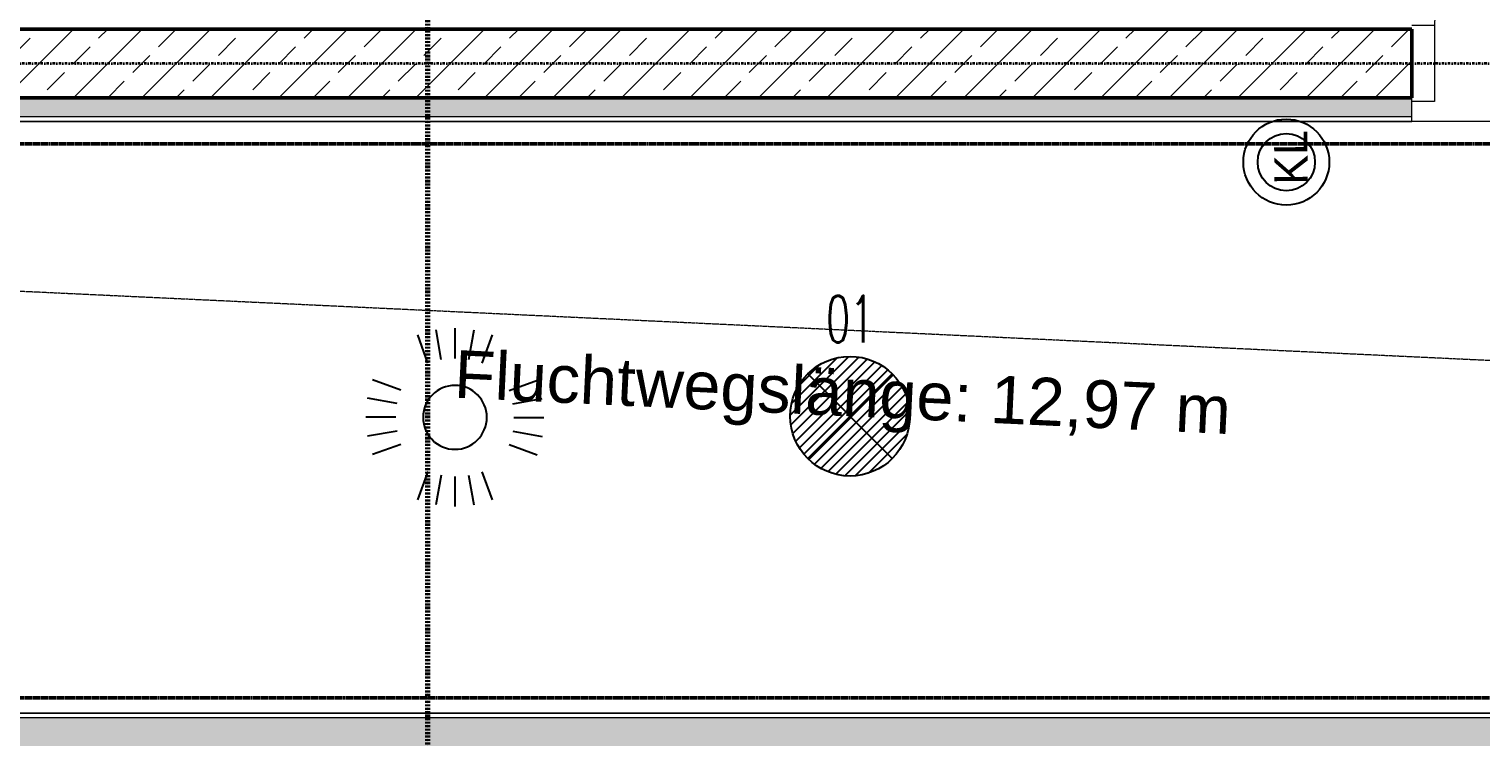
# Model space of a CAD drawing. Header units: metres. Extents: x -15638 to 29611, y -11908 to 29644.
# Drawn here: x 4083 to 7891, y 7733 to 9588 of the extents above; entities that cross this region are included whole.
import ezdxf
from ezdxf.enums import TextEntityAlignment as Align

# ---------------------------------------------------------------- set-up
doc = ezdxf.new("R2010")
doc.units = ezdxf.units.M
for name, pattern in [('Achse', [0.009, 0.005, -0.002, 0, -0.002]), ('Strich Punkt Mittel', [0.015875, 0.00635, -0.004763, 0, -0.004763]), ('Verdeckt', [0.003, 0.002, -0.001])]:
    doc.linetypes.add(name, pattern=pattern)
for name, color, linetype, lineweight in [('A_Brandabschnitte', 30, 'Verdeckt', 50), ('A_Fluchtweg', 240, 'Verdeckt', 18), ('A_Raeume_', 7, 'Continuous', 5), ('A_Raster_', 1, 'Continuous', 9), ('A_Tueren', 31, 'Continuous', 13), ('A_Waende', 7, 'Continuous', 13), ('Bewegungspfad-Beschriftungen_', 20, 'Continuous', 9), ('G-ANNO-SYMB_', 111, 'Continuous', 9)]:
    doc.layers.add(name, color=color, linetype=linetype, lineweight=lineweight)
for name, color, linetype, true_color in [('E_Beleuchtungstyp', 30, 'Continuous', 0xf1780e), ('E_Steckdose+Schalter', 150, 'Continuous', 0x0b6cf4), ('ET_LEGENDE - Wohnung$0$810_AV_LE____T', 30, 'Continuous', 0xff870f)]:
    doc.layers.add(name, color=color, linetype=linetype, true_color=true_color)
doc.styles.add('Arial_3', font='arial.ttf', dxfattribs={"height": 0.125})
doc.styles.add('ET_LEGENDE - Wohnung$0$ROMANS', font='romans.shx', dxfattribs={"width": 0.6})
pattern_1 = [(45, (0, 0), (-0.08980256, 0.08980256), []), (45, (0.0898, 0), (-0.08980256, 0.08980256), [0.0635, -0.03175])]

# ---------------------------------------------------------------- blocks, each defined once
blk = doc.blocks.new('*U563')
for radius in [75, 50]:
    blk.add_circle((0, 0), radius)
at = {"style": 'ET_LEGENDE - Wohnung$0$ROMANS', "width": 0.6, "flags": 1}
for tag, p in [('RAUMBUCHNUMMER', (-0.2, -465.7)), ('ANLAGE', (-0.2, -615.7))]:
    blk.add_attdef(tag, text='', height=100, dxfattribs=at).set_placement(p, align=Align.MIDDLE)
for tag, p in [('TEILANLAGE_NR', (-0.2, -765.7)), ('KOMPONENTE', (-0.2, -915.7)), ('KOMPONENTE_NR', (-0.2, -1065.7)), ('BEZEICHNUNG', (-0.2, -1215.7)), ('TYP', (-0.2, -1365.7)), ('HERSTELLER', (-0.2, -1515.7)), ('MODEL', (-0.2, -1665.7)), ('LEISTUNG_MAX', (-0.2, -1815.7)), ('SPEZIFISCH_1', (-0.2, -1965.7)), ('SPEZIFISCH_2', (-0.2, -2115.7)), ('SPEZIFISCH_3', (-0.2, -2265.7)), ('SPEZIFISCH_4', (-0.2, -2415.7)), ('SPEZIFISCH_5', (-0.2, -2565.7)), ('GEWERKE_CODE', (-0.2, -2715.7)), ('LV_POS', (-0.2, -2865.7)), ('ZAEHLER', (-0.2, -3015.7)), ('PLATZHALTER_1', (-0.2, -3165.7)), ('PLATZHALTER_2', (-0.2, -3315.7)), ('PLATZHALTER_3', (-0.2, -3465.7)), ('JOBLISTE_VDMA', (-0.2, -3615.7)), ('ET_SPEZIFISCH_1', (-0.2, -3765.7)), ('ET_SPEZIFISCH_2', (-0.2, -3915.7)), ('ET_SPEZIFISCH_3', (-0.2, -4065.7)), ('ET_SPEZIFISCH_4', (-0.2, -4215.7)), ('ET_SPEZIFISCH_5', (-0.2, -4365.7)), ('ET_SPEZIFISCH_6', (-0.2, -4515.7)), ('ET_SPEZIFISCH_7', (-0.2, -4665.7))]:
    blk.add_attdef(tag, text='', height=100, dxfattribs=at).set_placement(p, align=Align.MIDDLE_CENTER)
blk = doc.blocks.new('*U575')
for p, q in [((-25.4, 107.6), (-35, 162.7)), ((0.2, 109.8), (0.3, 165.7)), ((25.8, 107.5), (35.6, 162.6)), ((-50.2, 101), (-69.3, 153.5)), ((50.6, 100.8), (69.8, 153.4)), ((-100.8, 50.5), (-153.4, 69.7)), ((101, 50.2), (153.6, 69.3)), ((-107.5, 25.8), (-162.6, 35.5)), ((107.6, 25.4), (162.7, 35)), ((-109.8, 0.2), (-165.7, 0.2)), ((-107.6, -25.4), (-162.7, -35)), ((107.6, -25.8), (162.6, -35.6)), ((109.8, -0.2), (165.7, -0.3)), ((-101, -50.2), (-153.5, -69.3)), ((100.9, -50.6), (153.4, -69.8)), ((-50.5, -100.9), (-69.7, -153.4)), ((-25.8, -107.6), (-35.5, -162.6)), ((25.4, -107.6), (35, -162.7)), ((50.2, -101), (69.3, -153.6)), ((-0.2, -109.8), (-0.2, -165.7))]:
    blk.add_line(p, q)
blk.add_ellipse((0, 0), major_axis=(-42, 42), ratio=1, start_param=3.926991, end_param=10.210176)
at = {"style": 'ET_LEGENDE - Wohnung$0$ROMANS', "width": 0.6, "flags": 1}
for tag, p in [('RAUMBUCHNUMMER', (-0.2, -465.7)), ('ANLAGE', (-0.2, -615.7))]:
    blk.add_attdef(tag, text='', height=100, dxfattribs=at).set_placement(p, align=Align.MIDDLE)
for tag, p in [('TEILANLAGE_NR', (-0.2, -765.7)), ('KOMPONENTE', (-0.2, -915.7)), ('KOMPONENTE_NR', (-0.2, -1065.7)), ('BEZEICHNUNG', (-0.2, -1215.7)), ('TYP', (-0.2, -1365.7)), ('HERSTELLER', (-0.2, -1515.7)), ('MODEL', (-0.2, -1665.7)), ('LEISTUNG_MAX', (-0.2, -1815.7)), ('SPEZIFISCH_1', (-0.2, -1965.7)), ('SPEZIFISCH_2', (-0.2, -2115.7)), ('SPEZIFISCH_3', (-0.2, -2265.7)), ('SPEZIFISCH_4', (-0.2, -2415.7)), ('SPEZIFISCH_5', (-0.2, -2565.7)), ('GEWERKE_CODE', (-0.2, -2715.7)), ('LV_POS', (-0.2, -2865.7)), ('ZAEHLER', (-0.2, -3015.7)), ('PLATZHALTER_1', (-0.2, -3165.7)), ('PLATZHALTER_2', (-0.2, -3315.7)), ('PLATZHALTER_3', (-0.2, -3465.7)), ('JOBLISTE_VDMA', (-0.2, -3615.7)), ('ET_SPEZIFISCH_1', (-0.2, -3765.7)), ('ET_SPEZIFISCH_2', (-0.2, -3915.7)), ('ET_SPEZIFISCH_3', (-0.2, -4065.7)), ('ET_SPEZIFISCH_4', (-0.2, -4215.7)), ('ET_SPEZIFISCH_5', (-0.2, -4365.7)), ('ET_SPEZIFISCH_6', (-0.2, -4515.7)), ('ET_SPEZIFISCH_7', (-0.2, -4665.7))]:
    blk.add_attdef(tag, text='', height=100, dxfattribs=at).set_placement(p, align=Align.MIDDLE_CENTER)
blk = doc.blocks.new('*U574')
h = blk.add_hatch()
h.set_pattern_fill('ANSI31', color=256, scale=5, style=0)
edge = h.paths.add_edge_path()
edge.add_arc((0, 0), 128.2, 0, 360)
at = {"color": 7}
for p, q in [((-90.7, 90.7), (90.7, -90.7)), ((-90.7, -90.7), (90.7, 90.7))]:
    blk.add_line(p, q, dxfattribs=at)
blk.add_circle((0, 0), 128.2, dxfattribs=at)
at = {"style": 'ET_LEGENDE - Wohnung$0$ROMANS', "width": 0.6, "flags": 1}
for tag, p in [('RAUMBUCHNUMMER', (1420.4, 2381.2)), ('ANLAGE', (1420.4, 2231.2))]:
    blk.add_attdef(tag, text='', height=100, dxfattribs=at).set_placement(p, align=Align.MIDDLE)
for tag, p in [('TEILANLAGE_NR', (1420.4, 2081.2)), ('KOMPONENTE', (1420.4, 1931.2)), ('KOMPONENTE_NR', (1420.4, 1781.2)), ('BEZEICHNUNG', (1420.4, 1631.2)), ('TYP', (1420.4, 1481.2)), ('HERSTELLER', (1420.4, 1331.2)), ('MODEL', (1420.4, 1181.2)), ('LEISTUNG_MAX', (1420.4, 1031.2)), ('SPEZIFISCH_1', (1420.4, 881.2)), ('SPEZIFISCH_2', (1420.4, 731.2)), ('SPEZIFISCH_3', (1420.4, 581.2)), ('SPEZIFISCH_4', (1420.4, 431.2)), ('SPEZIFISCH_5', (1420.4, 281.2)), ('GEWERKE_CODE', (1420.4, 131.2)), ('LV_POS', (1420.4, -18.8)), ('ZAEHLER', (1420.4, -168.8)), ('PLATZHALTER_1', (1420.4, -318.8)), ('PLATZHALTER_2', (1420.4, -468.8)), ('PLATZHALTER_3', (1420.4, -618.8)), ('JOBLISTE_VDMA', (1420.4, -768.8)), ('ET_SPEZIFISCH_1', (1420.4, -918.8)), ('ET_SPEZIFISCH_2', (1420.4, -1068.8)), ('ET_SPEZIFISCH_3', (1420.4, -1218.8)), ('ET_SPEZIFISCH_4', (1420.4, -1368.8)), ('ET_SPEZIFISCH_5', (1420.4, -1518.8)), ('ET_SPEZIFISCH_6', (1420.4, -1668.8)), ('ET_SPEZIFISCH_7', (1420.4, -1818.8))]:
    blk.add_attdef(tag, text='', height=100, dxfattribs=at).set_placement(p, align=Align.MIDDLE_CENTER)
at = {"layer": 'ET_LEGENDE - Wohnung$0$810_AV_LE____T', "style": 'ET_LEGENDE - Wohnung$0$ROMANS', "width": 0.6}
blk.add_attdef('NAME', text='', height=100, dxfattribs=at).set_placement((0, 128.2), align=Align.BOTTOM_CENTER)
blk = doc.blocks.new('UZ_D1 - SL_0900x2000_Wohnungstür-5426849-263_PP_03DG_BT1')
at = {"layer": 'A_Tueren', "lineweight": 5}
for p, q in [((0.45, 0.1), (0.45, 1)), ((-0.51, 0.1), (-0.45, 0.1)), ((-0.45, 0.1), (-0.45, -0.1)), ((0.45, 0.1), (0.45, -0.1)), ((0.51, 0.1), (0.45, 0.1)), ((-0.45, -0.1), (-0.51, -0.1)), ((0.45, -0.1), (0.51, -0.1))]:
    blk.add_line(p, q, dxfattribs=at)
blk.add_arc((0.45, 0.1), 0.9, 90, 180, dxfattribs=at)
blk = doc.blocks.new('354354')
at = {"layer": 'A_Waende', "lineweight": 5}
h = blk.add_hatch(dxfattribs=at)
h.set_pattern_fill('FP_4', color=250, style=0, pattern_type=2)
h.set_pattern_definition(pattern_1)
h.paths.add_polyline_path([(27.6527, 80.1555), (31.9463, 80.1555), (31.9463, 80.3355), (27.6327, 80.3355), (27.6327, 80.1555)])
h.paths.add_polyline_path([(25.9071, 80.1555), (26.6127, 80.1555), (26.6127, 80.3355), (22.0777, 80.3355), (22.0777, 80.1555), (25.8902, 80.1555)])
h = blk.add_hatch(dxfattribs=at)
h.set_pattern_fill('FP_76', color=250, angle=45, style=0, pattern_type=2)
h.set_pattern_definition([(45, (27.01219, 80.09328), (0.1270034, 0.2539998), [0.02245, -0.15715]), (45, (27.05956, 80.20429), (0.1270034, 0.2539998), [0.02245, -0.15715]), (45, (27.07583, 80.09328), (0.1270034, 0.2539998), [0.02245, -0.15715]), (45, (27.1232, 80.20429), (0.1270034, 0.2539998), [0.02245, -0.15715]), (71.565, (27.027742, 80.108834), (0.1270007, 0.50799766), [0.0502, -0.35141]), (71.565, (27.044006, 80.15621), (0.1270007, 0.50799766), [0.0502, -0.35141]), (71.565, (27.091382, 80.108834), (0.1270007, 0.50799766), [0.0502, -0.35141]), (71.565, (27.10694, 80.156918), (0.1270007, 0.50799766), [0.0502, -0.35141]), (135, (27.02774, 80.20359), (0.1270034, -0.2539998), [0.02245, -0.15715]), (135, (27.07583, 80.09328), (0.1270034, -0.2539998), [0.02245, -0.15715]), (135, (27.09138, 80.20359), (0.1270034, -0.2539998), [0.02245, -0.15715]), (135, (27.13876, 80.09257), (0.1270034, -0.2539998), [0.02245, -0.15715]), (108.435, (27.044006, 80.15621), (0.1270007, -0.50799766), [0.0502, -0.35141]), (108.435, (27.059562, 80.10954), (0.1270007, -0.50799766), [0.0502, -0.35141]), (108.435, (27.10694, 80.156918), (0.1270007, -0.50799766), [0.0502, -0.35141]), (108.435, (27.122495, 80.108834), (0.1270007, -0.50799766), [0.0502, -0.35141])])
h.paths.add_polyline_path([(28.9983, 80.1055), (31.9463, 80.1055), (31.8838, 80.1555), (27.6327, 80.1555), (27.6327, 80.1055), (28.7183, 80.1055)])
h.paths.add_polyline_path([(26.5638, 80.1055), (26.6127, 80.1055), (26.6127, 80.1555), (22.0777, 80.1555), (22.0777, 80.1055), (26.3583, 80.1055)])
h = blk.add_hatch(dxfattribs=at)
h.set_pattern_fill('FP_77', color=250, angle=45, style=0, pattern_type=2)
h.set_pattern_definition([(225, (25.10583, 78.5433), (-0.1270034, -0.2539998), [0.02245, -0.15715]), (225, (25.05774, 78.43158), (-0.1270034, -0.2539998), [0.02245, -0.15715]), (225, (25.04219, 78.5433), (-0.1270034, -0.2539998), [0.02245, -0.15715]), (225, (24.99481, 78.43228), (-0.1270034, -0.2539998), [0.02245, -0.15715]), (251.565, (25.089563, 78.527036), (-0.12700069, -0.50799766), [0.0502, -0.35141]), (251.565, (25.074006, 78.478953), (-0.12700069, -0.50799766), [0.0502, -0.35141]), (251.565, (25.025923, 78.527036), (-0.12700069, -0.50799766), [0.0502, -0.35141]), (251.565, (25.010367, 78.478953), (-0.12700069, -0.50799766), [0.0502, -0.35141]), (315, (25.08956, 78.43228), (-0.1270034, 0.2539998), [0.02245, -0.15715]), (315, (25.04219, 78.5433), (-0.1270034, 0.2539998), [0.02245, -0.15715]), (315, (25.02663, 78.43158), (-0.1270034, 0.2539998), [0.02245, -0.15715]), (315, (24.97855, 78.5433), (-0.1270034, 0.2539998), [0.02245, -0.15715]), (288.435, (25.074006, 78.478953), (-0.12700069, 0.50799766), [0.0502, -0.35141]), (288.435, (25.05845, 78.527036), (-0.12700069, 0.50799766), [0.0502, -0.35141]), (288.435, (25.010367, 78.478953), (-0.12700069, 0.50799766), [0.0502, -0.35141]), (288.435, (24.99481, 78.527036), (-0.12700069, 0.50799766), [0.0502, -0.35141])])
h.paths.add_polyline_path([(22.1013, 78.4805), (30.1877, 78.4805), (30.1877, 78.5305), (22.0727, 78.5305), (22.0727, 78.4805), (22.0877, 78.4805)])
h.paths.add_polyline_path([(31.2327, 78.4805), (31.9463, 78.4805), (31.9463, 78.5305), (31.2077, 78.5305), (31.2077, 78.4805)])
h.paths.add_polyline_path([(20.5202, 78.4805), (21.0527, 78.4805), (21.0527, 78.5305), (18.2652, 78.5305), (18.2652, 78.4805), (20.2341, 78.4805)])
h = blk.add_hatch(dxfattribs=at)
h.set_pattern_fill('FP_4', color=250, style=0, pattern_type=2)
h.set_pattern_definition(pattern_1)
h.paths.add_polyline_path([(30.1509, 78.3005), (30.1877, 78.3005), (30.1877, 78.4805), (22.0727, 78.4805), (22.0727, 78.3005), (30.1359, 78.3005)])
h.paths.add_polyline_path([(16.5777, 78.3005), (21.0527, 78.3005), (21.0527, 78.4805), (15.0327, 78.4805), (15.0327, 78.3005), (16.5627, 78.3005)])
h.paths.add_polyline_path([(38.7877, 78.3005), (39.0827, 78.3005), (39.0827, 78.4805), (31.2077, 78.4805), (31.2077, 78.3005), (38.7782, 78.3005)])
at = {"layer": 'A_Brandabschnitte'}
for p, q in [((31.8027, 80.0349), (18.3714, 80.0349)), ((18.3714, 78.583), (31.8027, 78.583))]:
    blk.add_line(p, q, dxfattribs=at)
at = {"layer": 'A_Fluchtweg'}
blk.add_line((31.9463, 79.2255), (19.8805, 79.793), dxfattribs=at)
at = {"layer": 'A_Raeume_', "flags": 128}
blk.add_lwpolyline([(20.2093, 80.093), (20.2077, 80.093), (20.0277, 80.138), (20.0261, 80.138), (18.3277, 80.138), (18.3277, 78.543), (31.9463, 78.543), (31.9463, 80.093), (22.0777, 80.093), (22.0147, 80.093), (21.4152, 80.093)], close=True, dxfattribs=at)
at = {"layer": 'A_Raster_', "linetype": 'Strich Punkt Mittel', "lineweight": 35}
blk.add_line((48.1215, 80.2455), (3.8074, 80.2455), dxfattribs=at)
at = {"layer": 'A_Waende', "color": 10, "lineweight": 50}
for p, q in [((26.6127, 80.3355), (22.2577, 80.3355)), ((26.6127, 80.3355), (26.6127, 80.1555)), ((22.0777, 80.1555), (26.6127, 80.1555))]:
    blk.add_line(p, q, dxfattribs=at)
at = {"layer": 'A_Waende', "color": 250, "lineweight": 5}
blk.add_line((26.6127, 80.1055), (26.6127, 80.1555), dxfattribs=at)
at = {"layer": 'A_Waende'}
for p, q in [((21.3327, 80.093), (26.6127, 80.093)), ((26.6127, 80.1055), (22.0777, 80.1055)), ((26.6127, 80.093), (26.6127, 80.1055)), ((30.1877, 78.543), (22.0727, 78.543)), ((30.1877, 78.5305), (22.0727, 78.5305))]:
    blk.add_line(p, q, dxfattribs=at)
at = {"layer": 'G-ANNO-SYMB_', "linetype": 'Achse', "lineweight": 70}
blk.add_line((24.0321, 91.5516), (24.0321, 68.006), dxfattribs=at)
at = {"layer": 'A_Tueren'}
blk.add_blockref('UZ_D1 - SL_0900x2000_Wohnungstür-5426849-263_PP_03DG_BT1', (27.1227, 80.2455), dxfattribs=at)
at = {"layer": 'Bewegungspfad-Beschriftungen_', "color": 1, "insert": (24.1056, 79.4946), "char_height": 0.125, "width": 2.453164, "attachment_point": 1, "rotation": 357.307, "style": 'Arial_3'}
blk.add_mtext('Fluchtwegslänge: 12,97 m', dxfattribs=at)

msp = doc.modelspace()

# ---------------------------------------------------------------- block references
at = {"xscale": 1000, "yscale": 1000, "zscale": 1000}
msp.add_blockref('354354', (-18903.7, -70747.2), dxfattribs=at)
at = {"layer": 'E_Beleuchtungstyp', "color": 42, "true_color": 0xdd8622, "xscale": 1.22224137383326, "yscale": 1.22224137383326, "zscale": 1.22224137383326}
msp.add_blockref('*U574', (6236.2, 8573.8), dxfattribs=at).add_auto_attribs({'NAME': '01'})
at = {"layer": 'E_Steckdose+Schalter', "xscale": 1.501259922922876, "yscale": 1.501259922922876, "zscale": 1.501259922922876, "rotation": 84.41670567379201}
msp.add_blockref('*U563', (7380.2, 9239.7), dxfattribs=at)
at = {"layer": 'E_Steckdose+Schalter', "xscale": 1.408530976143471, "yscale": 1.408530976143471, "zscale": 1.408530976143471}
msp.add_blockref('*U575', (5200.1, 8570.7), dxfattribs=at)

# ---------------------------------------------------------------- texts
at = {"color": 212}
msp.add_text('KL', height=87.31, rotation=90.3953, dxfattribs=at).set_placement((7436.3, 9180.7))

doc.saveas('drawing.dxf')
